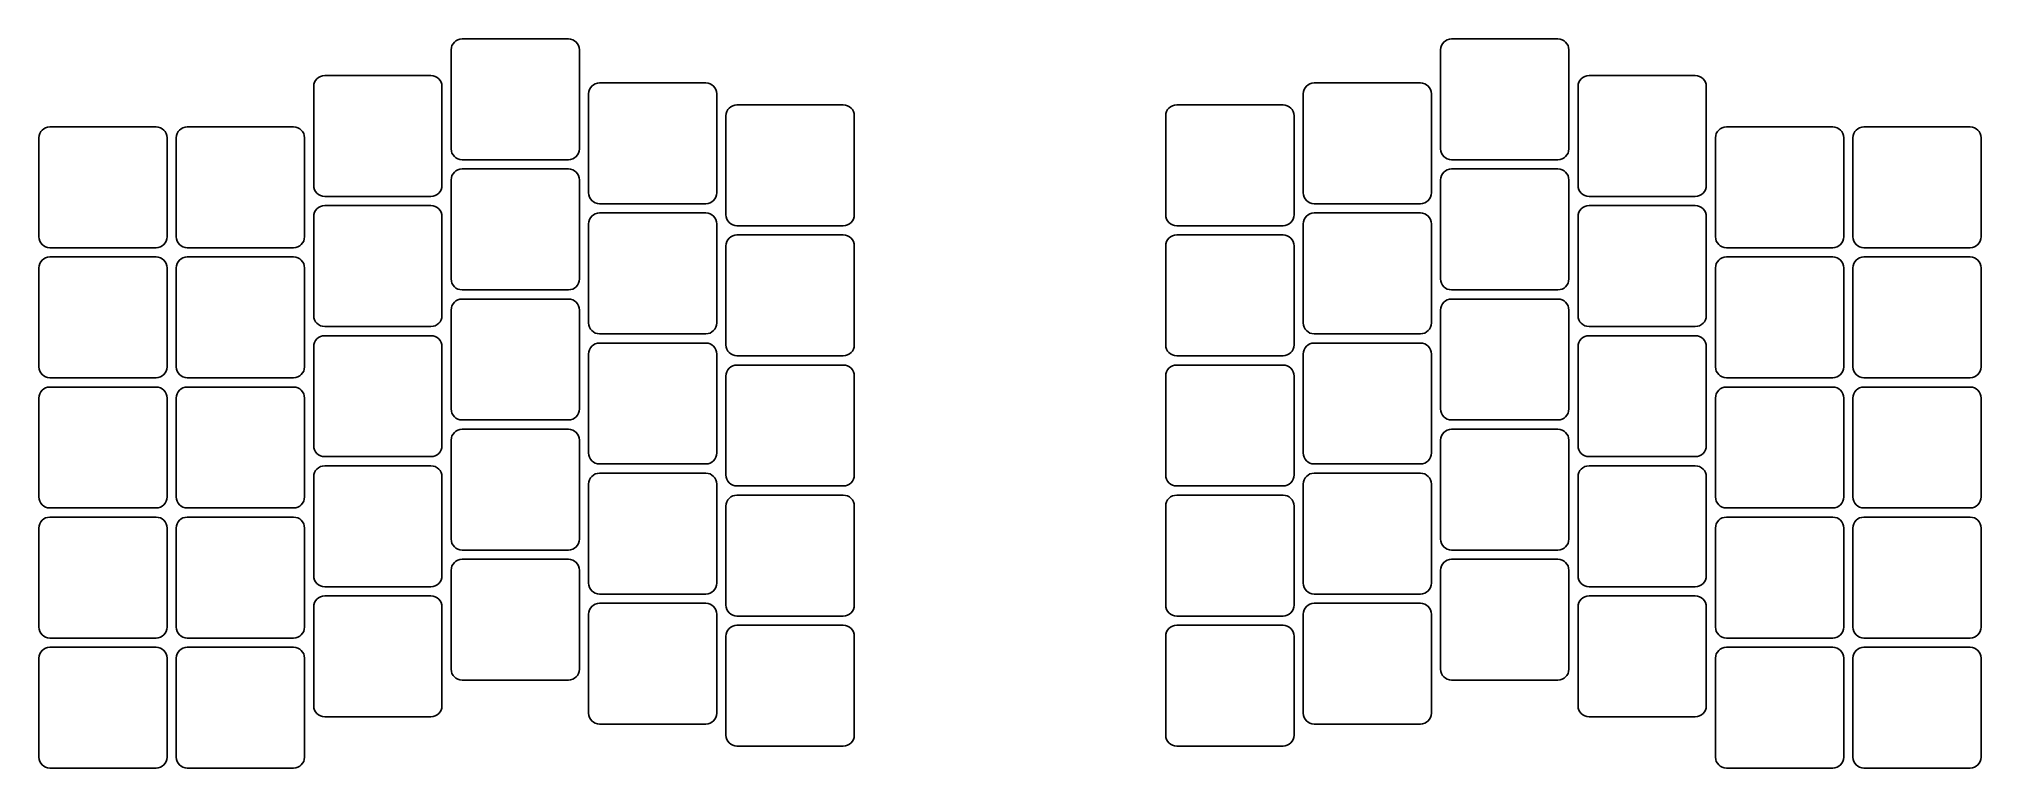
# Model space of a CAD drawing. Header units: millimetres. Extents: x 91 to 356, y -158 to -59.
import ezdxf

# ---------------------------------------------------------------- set-up
doc = ezdxf.new("R2010")
doc.units = ezdxf.units.MM

msp = doc.modelspace()

# ---------------------------------------------------------------- linework, layer by layer
for p, q in [((147.5, -60.25), (147.5, -73.75)), ((163.5, -58.75), (149, -58.75)), ((165, -73.75), (165, -60.25)), ((282.5, -60.25), (282.5, -73.75)), ((298.5, -58.75), (284, -58.75)), ((300, -73.75), (300, -60.25)), ((128.75, -65.25), (128.75, -78.75)), ((144.75, -63.75), (130.25, -63.75)), ((146.25, -78.75), (146.25, -65.25)), ((166.25, -66.25), (166.25, -79.75)), ((182.25, -64.75), (167.75, -64.75)), ((183.75, -79.75), (183.75, -66.25)), ((263.75, -66.25), (263.75, -79.75)), ((279.75, -64.75), (265.25, -64.75)), ((281.25, -79.75), (281.25, -66.25)), ((301.25, -65.25), (301.25, -78.75)), ((317.25, -63.75), (302.75, -63.75)), ((318.75, -78.75), (318.75, -65.25)), ((201, -67.75), (186.5, -67.75)), ((261, -67.75), (246.5, -67.75)), ((107.25, -70.75), (92.75, -70.75)), ((126, -70.75), (111.5, -70.75)), ((185, -69.25), (185, -82.75)), ((202.5, -82.75), (202.5, -69.25)), ((245, -69.25), (245, -82.75)), ((262.5, -82.75), (262.5, -69.25)), ((336, -70.75), (321.5, -70.75)), ((354.75, -70.75), (340.25, -70.75)), ((91.25, -72.25), (91.25, -85.75)), ((108.75, -85.75), (108.75, -72.25)), ((110, -72.25), (110, -85.75)), ((127.5, -85.75), (127.5, -72.25)), ((320, -72.25), (320, -85.75)), ((337.5, -85.75), (337.5, -72.25)), ((338.75, -72.25), (338.75, -85.75)), ((356.25, -85.75), (356.25, -72.25)), ((149, -75.25), (163.5, -75.25)), ((163.5, -76.5), (149, -76.5)), ((284, -75.25), (298.5, -75.25)), ((298.5, -76.5), (284, -76.5)), ((147.5, -78), (147.5, -91.5)), ((165, -91.5), (165, -78)), ((282.5, -78), (282.5, -91.5)), ((300, -91.5), (300, -78)), ((130.25, -80.25), (144.75, -80.25)), ((144.75, -81.5), (130.25, -81.5)), ((167.75, -81.25), (182.25, -81.25)), ((265.25, -81.25), (279.75, -81.25)), ((302.75, -80.25), (317.25, -80.25)), ((317.25, -81.5), (302.75, -81.5)), ((128.75, -83), (128.75, -96.5)), ((146.25, -96.5), (146.25, -83)), ((166.25, -84), (166.25, -97.5)), ((182.25, -82.5), (167.75, -82.5)), ((183.75, -97.5), (183.75, -84)), ((186.5, -84.25), (201, -84.25)), ((246.5, -84.25), (261, -84.25)), ((263.75, -84), (263.75, -97.5)), ((279.75, -82.5), (265.25, -82.5)), ((281.25, -97.5), (281.25, -84)), ((301.25, -83), (301.25, -96.5)), ((318.75, -96.5), (318.75, -83)), ((92.75, -87.25), (107.25, -87.25)), ((111.5, -87.25), (126, -87.25)), ((185, -87), (185, -100.5)), ((201, -85.5), (186.5, -85.5)), ((202.5, -100.5), (202.5, -87)), ((245, -87), (245, -100.5)), ((261, -85.5), (246.5, -85.5)), ((262.5, -100.5), (262.5, -87)), ((321.5, -87.25), (336, -87.25)), ((340.25, -87.25), (354.75, -87.25)), ((91.25, -90), (91.25, -103.5)), ((107.25, -88.5), (92.75, -88.5)), ((108.75, -103.5), (108.75, -90)), ((110, -90), (110, -103.5)), ((126, -88.5), (111.5, -88.5)), ((127.5, -103.5), (127.5, -90)), ((320, -90), (320, -103.5)), ((336, -88.5), (321.5, -88.5)), ((337.5, -103.5), (337.5, -90)), ((338.75, -90), (338.75, -103.5)), ((354.75, -88.5), (340.25, -88.5)), ((356.25, -103.5), (356.25, -90)), ((149, -93), (163.5, -93)), ((163.5, -94.25), (149, -94.25)), ((284, -93), (298.5, -93)), ((298.5, -94.25), (284, -94.25)), ((130.25, -98), (144.75, -98)), ((147.5, -95.75), (147.5, -109.25)), ((165, -109.25), (165, -95.75)), ((282.5, -95.75), (282.5, -109.25)), ((300, -109.25), (300, -95.75)), ((302.75, -98), (317.25, -98)), ((144.75, -99.25), (130.25, -99.25)), ((167.75, -99), (182.25, -99)), ((182.25, -100.25), (167.75, -100.25)), ((265.25, -99), (279.75, -99)), ((279.75, -100.25), (265.25, -100.25)), ((317.25, -99.25), (302.75, -99.25)), ((128.75, -100.75), (128.75, -114.25)), ((146.25, -114.25), (146.25, -100.75)), ((166.25, -101.75), (166.25, -115.25)), ((183.75, -115.25), (183.75, -101.75)), ((186.5, -102), (201, -102)), ((201, -103.25), (186.5, -103.25)), ((246.5, -102), (261, -102)), ((261, -103.25), (246.5, -103.25)), ((263.75, -101.75), (263.75, -115.25)), ((281.25, -115.25), (281.25, -101.75)), ((301.25, -100.75), (301.25, -114.25)), ((318.75, -114.25), (318.75, -100.75)), ((92.75, -105), (107.25, -105)), ((111.5, -105), (126, -105)), ((185, -104.75), (185, -118.25)), ((202.5, -118.25), (202.5, -104.75)), ((245, -104.75), (245, -118.25)), ((262.5, -118.25), (262.5, -104.75)), ((321.5, -105), (336, -105)), ((340.25, -105), (354.75, -105)), ((91.25, -107.75), (91.25, -121.25)), ((107.25, -106.25), (92.75, -106.25)), ((108.75, -121.25), (108.75, -107.75)), ((110, -107.75), (110, -121.25)), ((126, -106.25), (111.5, -106.25)), ((127.5, -121.25), (127.5, -107.75)), ((320, -107.75), (320, -121.25)), ((336, -106.25), (321.5, -106.25)), ((337.5, -121.25), (337.5, -107.75)), ((338.75, -107.75), (338.75, -121.25)), ((354.75, -106.25), (340.25, -106.25)), ((356.25, -121.25), (356.25, -107.75)), ((149, -110.75), (163.5, -110.75)), ((284, -110.75), (298.5, -110.75)), ((147.5, -113.5), (147.5, -127)), ((163.5, -112), (149, -112)), ((165, -127), (165, -113.5)), ((282.5, -113.5), (282.5, -127)), ((298.5, -112), (284, -112)), ((300, -127), (300, -113.5)), ((130.25, -115.75), (144.75, -115.75)), ((302.75, -115.75), (317.25, -115.75)), ((128.75, -118.5), (128.75, -132)), ((144.75, -117), (130.25, -117)), ((146.25, -132), (146.25, -118.5)), ((167.75, -116.75), (182.25, -116.75)), ((182.25, -118), (167.75, -118)), ((265.25, -116.75), (279.75, -116.75)), ((279.75, -118), (265.25, -118)), ((301.25, -118.5), (301.25, -132)), ((317.25, -117), (302.75, -117)), ((318.75, -132), (318.75, -118.5)), ((166.25, -119.5), (166.25, -133)), ((183.75, -133), (183.75, -119.5)), ((186.5, -119.75), (201, -119.75)), ((201, -121), (186.5, -121)), ((246.5, -119.75), (261, -119.75)), ((261, -121), (246.5, -121)), ((263.75, -119.5), (263.75, -133)), ((281.25, -133), (281.25, -119.5)), ((92.75, -122.75), (107.25, -122.75)), ((107.25, -124), (92.75, -124)), ((111.5, -122.75), (126, -122.75)), ((126, -124), (111.5, -124)), ((185, -122.5), (185, -136)), ((202.5, -136), (202.5, -122.5)), ((245, -122.5), (245, -136)), ((262.5, -136), (262.5, -122.5)), ((321.5, -122.75), (336, -122.75)), ((336, -124), (321.5, -124)), ((340.25, -122.75), (354.75, -122.75)), ((354.75, -124), (340.25, -124)), ((91.25, -125.5), (91.25, -139)), ((108.75, -139), (108.75, -125.5)), ((110, -125.5), (110, -139)), ((127.5, -139), (127.5, -125.5)), ((320, -125.5), (320, -139)), ((337.5, -139), (337.5, -125.5)), ((338.75, -125.5), (338.75, -139)), ((356.25, -139), (356.25, -125.5)), ((149, -128.5), (163.5, -128.5)), ((163.5, -129.75), (149, -129.75)), ((284, -128.5), (298.5, -128.5)), ((298.5, -129.75), (284, -129.75)), ((147.5, -131.25), (147.5, -144.75)), ((165, -144.75), (165, -131.25)), ((282.5, -131.25), (282.5, -144.75)), ((300, -144.75), (300, -131.25)), ((130.25, -133.5), (144.75, -133.5)), ((144.75, -134.75), (130.25, -134.75)), ((167.75, -134.5), (182.25, -134.5)), ((265.25, -134.5), (279.75, -134.5)), ((302.75, -133.5), (317.25, -133.5)), ((317.25, -134.75), (302.75, -134.75)), ((128.75, -136.25), (128.75, -149.75)), ((146.25, -149.75), (146.25, -136.25)), ((166.25, -137.25), (166.25, -150.75)), ((182.25, -135.75), (167.75, -135.75)), ((183.75, -150.75), (183.75, -137.25)), ((186.5, -137.5), (201, -137.5)), ((246.5, -137.5), (261, -137.5)), ((263.75, -137.25), (263.75, -150.75)), ((279.75, -135.75), (265.25, -135.75)), ((281.25, -150.75), (281.25, -137.25)), ((301.25, -136.25), (301.25, -149.75)), ((318.75, -149.75), (318.75, -136.25)), ((185, -140.25), (185, -153.75)), ((201, -138.75), (186.5, -138.75)), ((202.5, -153.75), (202.5, -140.25)), ((245, -140.25), (245, -153.75)), ((261, -138.75), (246.5, -138.75)), ((262.5, -153.75), (262.5, -140.25)), ((92.75, -140.5), (107.25, -140.5)), ((107.25, -141.75), (92.75, -141.75)), ((111.5, -140.5), (126, -140.5)), ((126, -141.75), (111.5, -141.75)), ((321.5, -140.5), (336, -140.5)), ((336, -141.75), (321.5, -141.75)), ((340.25, -140.5), (354.75, -140.5)), ((354.75, -141.75), (340.25, -141.75)), ((91.25, -143.25), (91.25, -156.75)), ((108.75, -156.75), (108.75, -143.25)), ((110, -143.25), (110, -156.75)), ((127.5, -156.75), (127.5, -143.25)), ((320, -143.25), (320, -156.75)), ((337.5, -156.75), (337.5, -143.25)), ((338.75, -143.25), (338.75, -156.75)), ((356.25, -156.75), (356.25, -143.25)), ((149, -146.25), (163.5, -146.25)), ((284, -146.25), (298.5, -146.25)), ((130.25, -151.25), (144.75, -151.25)), ((167.75, -152.25), (182.25, -152.25)), ((265.25, -152.25), (279.75, -152.25)), ((302.75, -151.25), (317.25, -151.25)), ((186.5, -155.25), (201, -155.25)), ((246.5, -155.25), (261, -155.25)), ((92.75, -158.25), (107.25, -158.25)), ((111.5, -158.25), (126, -158.25)), ((321.5, -158.25), (336, -158.25)), ((340.25, -158.25), (354.75, -158.25))]:
    msp.add_line(p, q)
for centre, start, end in [((149, -60.25), 90, 180), ((163.5, -60.25), 0, 90), ((284, -60.25), 90, 180), ((298.5, -60.25), 0, 90), ((130.25, -65.25), 90, 180), ((144.75, -65.25), 0, 90), ((167.75, -66.25), 90, 180), ((182.25, -66.25), 0, 90), ((265.25, -66.25), 90, 180), ((279.75, -66.25), 0, 90), ((302.75, -65.25), 90, 180), ((317.25, -65.25), 0, 90), ((186.5, -69.25), 90, 180), ((201, -69.25), 0, 90), ((246.5, -69.25), 90, 180), ((261, -69.25), 0, 90), ((92.75, -72.25), 90, 180), ((107.25, -72.25), 0, 90), ((111.5, -72.25), 90, 180), ((126, -72.25), 0, 90), ((321.5, -72.25), 90, 180), ((336, -72.25), 0, 90), ((340.25, -72.25), 90, 180), ((354.75, -72.25), 0, 90), ((149, -73.75), 180, 270), ((163.5, -73.75), 270, 0), ((284, -73.75), 180, 270), ((298.5, -73.75), 270, 0), ((149, -78), 90, 180), ((163.5, -78), 0, 90), ((284, -78), 90, 180), ((298.5, -78), 0, 90), ((130.25, -78.75), 180, 270), ((144.75, -78.75), 270, 0), ((302.75, -78.75), 180, 270), ((317.25, -78.75), 270, 0), ((130.25, -83), 90, 180), ((144.75, -83), 0, 90), ((167.75, -79.75), 180, 270), ((182.25, -79.75), 270, 0), ((265.25, -79.75), 180, 270), ((279.75, -79.75), 270, 0), ((302.75, -83), 90, 180), ((317.25, -83), 0, 90), ((167.75, -84), 90, 180), ((182.25, -84), 0, 90), ((186.5, -82.75), 180, 270), ((201, -82.75), 270, 0), ((246.5, -82.75), 180, 270), ((261, -82.75), 270, 0), ((265.25, -84), 90, 180), ((279.75, -84), 0, 90), ((92.75, -85.75), 180, 270), ((107.25, -85.75), 270, 0), ((111.5, -85.75), 180, 270), ((126, -85.75), 270, 0), ((186.5, -87), 90, 180), ((201, -87), 0, 90), ((246.5, -87), 90, 180), ((261, -87), 0, 90), ((321.5, -85.75), 180, 270), ((336, -85.75), 270, 0), ((340.25, -85.75), 180, 270), ((354.75, -85.75), 270, 0), ((92.75, -90), 90, 180), ((107.25, -90), 0, 90), ((111.5, -90), 90, 180), ((126, -90), 0, 90), ((321.5, -90), 90, 180), ((336, -90), 0, 90), ((340.25, -90), 90, 180), ((354.75, -90), 0, 90), ((149, -91.5), 180, 270), ((163.5, -91.5), 270, 0), ((284, -91.5), 180, 270), ((298.5, -91.5), 270, 0), ((149, -95.75), 90, 180), ((163.5, -95.75), 0, 90), ((284, -95.75), 90, 180), ((298.5, -95.75), 0, 90), ((130.25, -96.5), 180, 270), ((144.75, -96.5), 270, 0), ((167.75, -97.5), 180, 270), ((182.25, -97.5), 270, 0), ((265.25, -97.5), 180, 270), ((279.75, -97.5), 270, 0), ((302.75, -96.5), 180, 270), ((317.25, -96.5), 270, 0), ((130.25, -100.75), 90, 180), ((144.75, -100.75), 0, 90), ((167.75, -101.75), 90, 180), ((182.25, -101.75), 0, 90), ((186.5, -100.5), 180, 270), ((201, -100.5), 270, 0), ((246.5, -100.5), 180, 270), ((261, -100.5), 270, 0), ((265.25, -101.75), 90, 180), ((279.75, -101.75), 0, 90), ((302.75, -100.75), 90, 180), ((317.25, -100.75), 0, 90), ((186.5, -104.75), 90, 180), ((201, -104.75), 0, 90), ((246.5, -104.75), 90, 180), ((261, -104.75), 0, 90), ((92.75, -103.5), 180, 270), ((107.25, -103.5), 270, 0), ((111.5, -103.5), 180, 270), ((126, -103.5), 270, 0), ((321.5, -103.5), 180, 270), ((336, -103.5), 270, 0), ((340.25, -103.5), 180, 270), ((354.75, -103.5), 270, 0), ((92.75, -107.75), 90, 180), ((107.25, -107.75), 0, 90), ((111.5, -107.75), 90, 180), ((126, -107.75), 0, 90), ((321.5, -107.75), 90, 180), ((336, -107.75), 0, 90), ((340.25, -107.75), 90, 180), ((354.75, -107.75), 0, 90), ((149, -109.25), 180, 270), ((163.5, -109.25), 270, 0), ((284, -109.25), 180, 270), ((298.5, -109.25), 270, 0), ((149, -113.5), 90, 180), ((163.5, -113.5), 0, 90), ((284, -113.5), 90, 180), ((298.5, -113.5), 0, 90), ((130.25, -114.25), 180, 270), ((144.75, -114.25), 270, 0), ((167.75, -115.25), 180, 270), ((182.25, -115.25), 270, 0), ((265.25, -115.25), 180, 270), ((279.75, -115.25), 270, 0), ((302.75, -114.25), 180, 270), ((317.25, -114.25), 270, 0), ((130.25, -118.5), 90, 180), ((144.75, -118.5), 0, 90), ((167.75, -119.5), 90, 180), ((182.25, -119.5), 0, 90), ((186.5, -118.25), 180, 270), ((201, -118.25), 270, 0), ((246.5, -118.25), 180, 270), ((261, -118.25), 270, 0), ((265.25, -119.5), 90, 180), ((279.75, -119.5), 0, 90), ((302.75, -118.5), 90, 180), ((317.25, -118.5), 0, 90), ((92.75, -121.25), 180, 270), ((107.25, -121.25), 270, 0), ((111.5, -121.25), 180, 270), ((126, -121.25), 270, 0), ((186.5, -122.5), 90, 180), ((201, -122.5), 0, 90), ((246.5, -122.5), 90, 180), ((261, -122.5), 0, 90), ((321.5, -121.25), 180, 270), ((336, -121.25), 270, 0), ((340.25, -121.25), 180, 270), ((354.75, -121.25), 270, 0), ((92.75, -125.5), 90, 180), ((107.25, -125.5), 0, 90), ((111.5, -125.5), 90, 180), ((126, -125.5), 0, 90), ((321.5, -125.5), 90, 180), ((336, -125.5), 0, 90), ((340.25, -125.5), 90, 180), ((354.75, -125.5), 0, 90), ((149, -127), 180, 270), ((163.5, -127), 270, 0), ((284, -127), 180, 270), ((298.5, -127), 270, 0), ((149, -131.25), 90, 180), ((163.5, -131.25), 0, 90), ((284, -131.25), 90, 180), ((298.5, -131.25), 0, 90), ((130.25, -132), 180, 270), ((144.75, -132), 270, 0), ((302.75, -132), 180, 270), ((317.25, -132), 270, 0), ((130.25, -136.25), 90, 180), ((144.75, -136.25), 0, 90), ((167.75, -133), 180, 270), ((182.25, -133), 270, 0), ((265.25, -133), 180, 270), ((279.75, -133), 270, 0), ((302.75, -136.25), 90, 180), ((317.25, -136.25), 0, 90), ((167.75, -137.25), 90, 180), ((182.25, -137.25), 0, 90), ((186.5, -136), 180, 270), ((201, -136), 270, 0), ((246.5, -136), 180, 270), ((261, -136), 270, 0), ((265.25, -137.25), 90, 180), ((279.75, -137.25), 0, 90), ((92.75, -139), 180, 270), ((107.25, -139), 270, 0), ((111.5, -139), 180, 270), ((126, -139), 270, 0), ((186.5, -140.25), 90, 180), ((201, -140.25), 0, 90), ((246.5, -140.25), 90, 180), ((261, -140.25), 0, 90), ((321.5, -139), 180, 270), ((336, -139), 270, 0), ((340.25, -139), 180, 270), ((354.75, -139), 270, 0), ((92.75, -143.25), 90, 180), ((107.25, -143.25), 0, 90), ((111.5, -143.25), 90, 180), ((126, -143.25), 0, 90), ((321.5, -143.25), 90, 180), ((336, -143.25), 0, 90), ((340.25, -143.25), 90, 180), ((354.75, -143.25), 0, 90), ((149, -144.75), 180, 270), ((163.5, -144.75), 270, 0), ((284, -144.75), 180, 270), ((298.5, -144.75), 270, 0), ((130.25, -149.75), 180, 270), ((144.75, -149.75), 270, 0), ((167.75, -150.75), 180, 270), ((182.25, -150.75), 270, 0), ((265.25, -150.75), 180, 270), ((279.75, -150.75), 270, 0), ((302.75, -149.75), 180, 270), ((317.25, -149.75), 270, 0), ((186.5, -153.75), 180, 270), ((201, -153.75), 270, 0), ((246.5, -153.75), 180, 270), ((261, -153.75), 270, 0), ((92.75, -156.75), 180, 270), ((107.25, -156.75), 270, 0), ((111.5, -156.75), 180, 270), ((126, -156.75), 270, 0), ((321.5, -156.75), 180, 270), ((336, -156.75), 270, 0), ((340.25, -156.75), 180, 270), ((354.75, -156.75), 270, 0)]:
    msp.add_arc(centre, 1.5, start, end)

doc.saveas('drawing.dxf')
